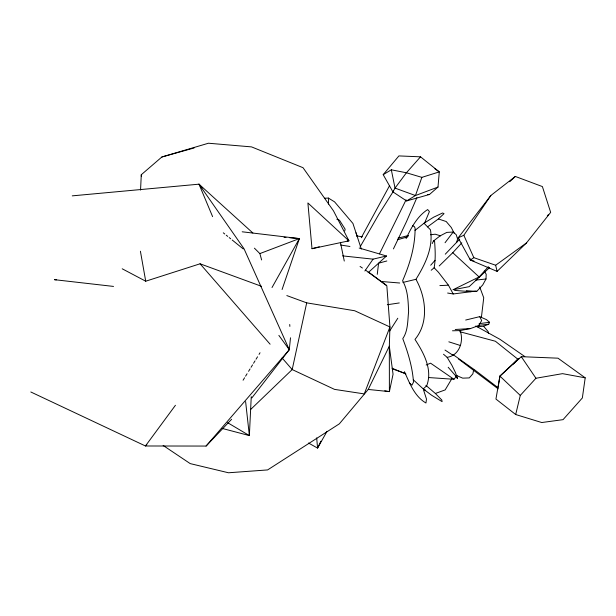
<?xml version="1.0" encoding="UTF-8"?>
<svg xmlns="http://www.w3.org/2000/svg" width="616" height="616" viewBox="0 0 616 616"><rect width="100%" height="100%" fill="white"/><g stroke="black" fill="none" stroke-linecap="round" stroke-linejoin="round"><path stroke-width="0.92" d="M431.2 270.247L434.141 267.767C435.758 258.913 435.219 249.934 434.565 241.018L433.448 241.018L432.224 243.566M466.312 290.706L476.73 291.414L482.752 284.908L486.009 279.002L486.186 274.197L484.261 271.04M140.556 190.09L141.28 174.728L161.869 156.988L208.447 143.228L251.536 146.893L303.026 167.698L333.479 210.849L348.949 240.841L311.996 248.687L307.892 202.957L348.949 240.841L347.201 240.964M251.251 396.642L249.365 435.589L221.945 428.366M437.999 187.064L439.285 171.887L420.528 156.826L398.906 155.917L383.198 174.659L392.908 191.876L406.591 200.939L429.483 194.487L437.999 187.064L415.453 195.549L406.591 200.939M251.859 397.898L289.289 349.695L290.49 337.791M377.262 274.343L378.586 263.209L386.833 260.968M481.381 317.563L483.737 297.774L479.71 286.956M443.497 354.239L447.154 357.357C459.459 355.447 464.041 341.195 460.121 330.576L452.483 330.792M498.205 386.84L499.915 376.106L521.282 356.672L557.988 358.181L585.2 377.824L582.351 397.959L563.039 419.658L541.741 422.53L515.684 414.53L495.942 399.068L499.915 376.106L517.802 359.151L519.558 358.504M344.752 230.954L345.122 229.16L339.478 220.205L336.852 219.25M473.743 369.531L472.872 373.812L469.277 377.916L462.693 378.147L456.194 375.367M286.817 295.58L306.699 302.856L292.192 369.562L250.666 409.471M515.684 414.53L520.281 395.418L535.935 378.255L562.531 373.65L585.2 377.824M456.618 242.627L457.549 238.931L456.225 234.719L453.176 232.055L446.816 232.394L440.078 235.897L433.448 241.018M282.082 289.528L299.391 238.585L242.188 231.793M434.911 168.792L439.285 171.887L421.868 177.369L415.453 195.549L395.018 188.103L391.329 169.808L383.198 174.659M416.893 197.644L406.46 221.668L393.432 248.895M424.563 223.108L429.414 211.565L427.658 209.563C417.271 216.27 411.218 227.751 406.083 238.623M476.923 326.773L483.568 326.218L488.704 324.255L489.589 322.299L486.471 319.627L479.687 316.655L465.688 320.043M320.851 441.218L317.571 448.094L308.5 443.027M406.083 199.807L379.479 253.861M163.163 445.468L190.213 463.609L228.49 472.772L267.613 469.923L339.347 423.839L368.229 389.451L389.32 346.2L389.936 326.957L386.833 285.801L365.581 270.139M361.245 237.738L389.674 185.454M272.018 287.533L299.391 238.585L289.813 237.768M392.908 191.876L395.018 188.103L406.414 172.773L420.528 156.826M327.027 431.339L317.571 448.094L316.686 437.899M360.198 246.7L378.84 214.322L393.532 191.037M402.956 282.428L415.954 279.317C425.017 264.68 433.518 247.463 430.453 229.791L424.016 223.231L415.038 230.384M451.998 378.416L445.16 389.913L435.366 393.478L425.895 385.377M243.081 380.218L244.583 377.793M245.576 376.184L247.07 373.758M248.571 371.34L250.065 368.915M251.059 367.298L252.552 364.88M253.553 363.263L255.047 360.845M256.04 359.228L257.542 356.803M259.036 354.385L260.029 352.768M389.689 330.938L397.805 318.241M458.173 237.815L463.833 235.281L490.844 195.495L515.33 176.453L542.388 186.571L550.665 212.374L526.472 242.943L497.104 271.394L470.37 260.052L458.173 237.815L490.844 195.495M364.865 270.986L373.073 259.151L386.494 255.987L359.19 248.032M175.437 405.274L145.445 445.984L30.8 391.976M445.045 242.735L453.176 232.055M428.459 377.539L453.946 379.279L457.026 375.621M146.816 444.675L145.445 445.984L206.075 446.061L289.289 349.695L244.052 248.802L199.006 184.176L72.257 195.857M430.7 265.234L435.065 260.314M513.421 364.048L517.802 359.151L495.41 341.249L459.736 331.693M452.929 289.805L479.102 276.969L488.388 266.713M439.223 265.943L452.775 252.706L461.815 242.85M206.075 446.061L231.624 419.265M445.268 254.192L459.698 239.124M547.331 215.731L548.663 214.391M489.543 267.606L469.153 286.671L453.838 289.628M509.755 181.712L515.33 176.453M413.336 379.849L423.269 388.935L426.742 385.685C432.848 369.5 423.639 352.737 414.976 339.416C429.082 322.599 426.018 297.32 415.954 279.317M368.122 272.688L386.494 255.987M427.519 226.896L438.369 218.95L444.028 213.652L442.596 212.982L433.641 217.194L424.016 223.231M406.067 237.53L408.308 235.743M463.833 235.281L473.827 257.665L495.649 265.234L526.472 242.943M469.908 258.25L470.37 260.052L473.827 257.665M426.164 365.019L430.576 363.178L453.946 379.279M254.423 248.171L259.86 253.592L299.391 238.585M460.121 330.576L470.478 328.567L478.809 325.517L481.658 320.536L479.687 316.655M122.214 268.792L145.722 281.212L200.069 263.794L261.515 286.309M397.851 239.678L407.869 236.744M161.869 156.988L194.086 147.979M398.005 238.184L408.123 235.566M311.996 248.687L319.288 246.816M387.333 304.735L399.276 302.949M476.73 291.414L476.06 291.075L453.199 293.963L447.624 293.039M479.109 323.67L489.589 322.299M430.468 234.758L435.181 234.203L440.617 235.859M475.483 280.134L486.009 279.002M478.208 325.364L488.704 324.255M455.239 329.491L470.478 328.567M439.878 285.608L448.425 285.185L453.199 293.963M427.627 194.571L429.483 194.487M324.624 198.213L328.42 198.075L334.573 201.855L352.937 223.462L361.322 249.033M454.546 290.398L470.855 291.676M380.58 281.42L399.722 283.014M56.372 279.841L54.47 279.679L113.521 286.425M284.061 237.275L285.978 237.437M368.229 389.451L389.397 391.614L393.054 374.228L389.32 346.2L389.397 391.614L384.731 390.798M342.596 255.886L373.073 259.151M425.34 389.997L423.469 389.774L426.48 399.037L425.956 403.01C414.599 396.488 409.571 383.083 404.481 371.671M356.702 235.936L362.37 236.783M340.671 245.037L349.942 246.477M306.699 302.856L354.693 310.749L389.936 326.957L364.287 393.909L334.534 389.381L292.192 369.562L282.097 357.965M391.329 169.808L406.414 172.773L421.868 177.369M470.37 260.052L474.035 261.061M448.833 341.826L460.599 345.561M438.369 218.95L446.2 221.521L451.305 227.52L454.246 233.379M392.538 368.93L404.897 373.288M412.535 225.856L414.237 226.457L415.084 228.082C415.215 246.292 409.794 264.218 402.579 280.804C407.969 290.105 408.154 301.247 408.608 311.704C407.6 320.782 408.131 330.792 402.779 338.669C408.023 352.652 412.504 367.205 413.49 382.174L411.958 385.139L409.394 383.052M392.046 368.214L405.906 373.981M475.775 326.003L499.938 339.308L524.809 356.556M227.604 422.684L249.365 435.589L245.622 401.64M445.014 350.057L452.968 355.278M360.06 266.443L362.424 268.029M452.814 354.431L475.067 370.193L498.067 387.733M368.738 272.257L386.309 285.223M458.389 358.905L498.213 388.865M423.269 388.935L431.57 395.218L442.111 401.655L441.803 400.007L435.366 393.478M223.292 232.817L224.771 234.011M226.249 235.204L227.727 236.398M229.206 237.591L230.677 238.785M232.155 239.978L243.235 248.933M212.605 216.632L199.006 184.176L252.868 232.994M452.775 252.706L479.102 276.969M499.915 376.106L520.281 395.418M434.141 267.767L438.415 272.226L448.425 285.185M448.186 367.267L457.049 377.4L457.465 378.663L455.802 375.752M200.069 263.794L270.108 344.205M483.568 326.218L488.18 331.662L488.527 333.456M199.006 184.176L202.056 187.872M278.871 335.389L289.289 349.695M521.282 356.672L535.935 378.255M447.154 357.357L451.998 365.473L455.54 372.765L457.049 377.4M356.01 232.794L357.203 236.436M259.86 253.592L261.623 259.952M495.649 265.234L497.104 271.394M340.432 242.381L344.275 261.053M140.41 251.228L145.722 281.212M289.728 324.486L289.859 326.395M141.28 174.728L141.387 176.607M328.42 198.075L328.567 204.065"/></g></svg>
